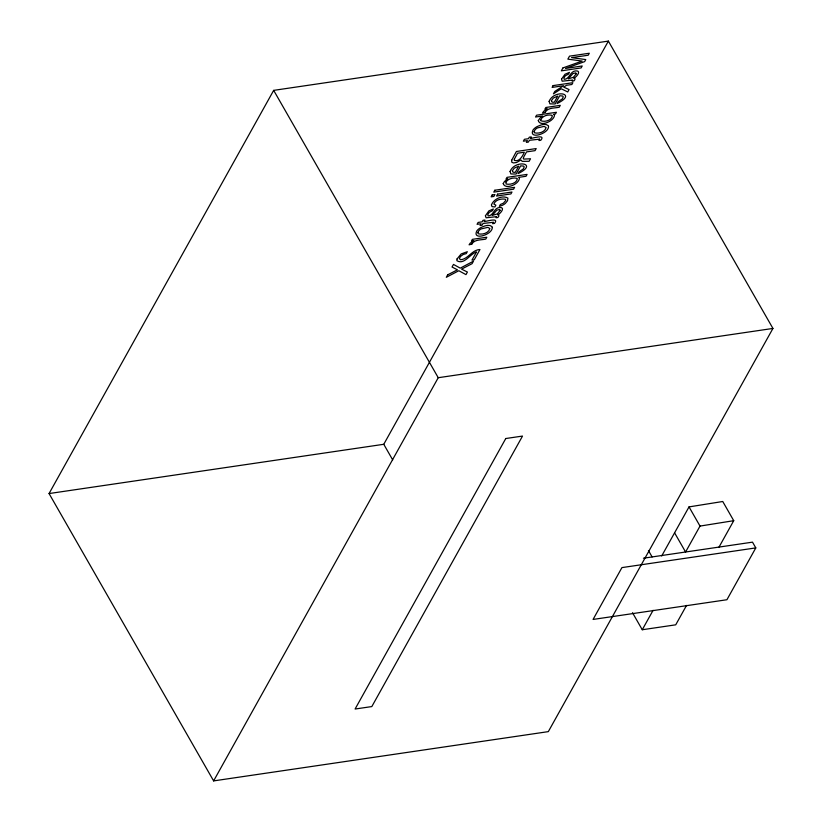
<?xml version="1.0" encoding="UTF-8"?>
<svg xmlns="http://www.w3.org/2000/svg" width="822" height="822" viewBox="0 0 822 822"><rect width="100%" height="100%" fill="white"/><g stroke="black" fill="none" stroke-linecap="round" stroke-linejoin="round"><path stroke-width="1.23" d="M49.063 493.56L273.675 90.369L608.372 41.1L772.937 328.44L548.325 731.631L213.628 780.9L49.063 493.56L383.761 444.291L608.372 41.1M213.628 780.9L438.239 377.709L772.937 328.44M661.689 555.98L689.021 506.897L722.754 501.502L733.738 520.686L719.034 547.072M632.498 612.698L642.259 629.744L653.089 610.314M733.738 520.686L700.015 526.08L685.579 552.004L674.585 532.82M686.555 605.382L675.725 624.823L642.259 629.744M755.798 547.904L726.925 599.731L593.063 619.439L621.935 567.601L755.798 547.904L752.5 542.15L643.431 558.21M689.021 506.897L700.015 526.08M648.445 550.534L652.103 556.926M273.675 90.369L438.239 377.709M383.761 444.291L392.69 459.878M485.422 215.765L486.09 217.809L496.55 216.659L496.067 217.758L497.865 217.501L498.831 216.165L498.718 214.891L497.567 214.758C500.382 214.069 505.725 207.072 499.899 207.493C494.073 207.442 493.467 215.847 488.155 215.95L487.754 214.778L489.203 212.374L492.368 210.74L493.344 208.983L488.885 210.874L485.422 215.765M561.518 79.159L562.186 81.203L572.657 80.053L572.174 81.152L573.972 80.885L574.927 79.559L574.825 78.275L573.674 78.152C576.489 77.453 581.832 70.456 576.006 70.887C570.17 70.836 569.564 79.241 564.262 79.344L563.861 78.172L565.3 75.768L568.464 74.124L569.441 72.377L564.981 74.268L561.518 79.159M491.443 204.935L491.977 206.599L494.865 206.99L495.882 205.161L493.858 204.051C495.378 199.756 501.101 198.503 505.119 199.181A3.596 1.747 -29.8 0 1 505.664 200.506L503.403 203.188L500.351 204.503L499.334 206.332L502.119 205.418A5.99 2.908 -29.8 0 0 505.355 203.394L507.513 200.753L507.904 198.133C502.489 194.793 493.529 199.047 491.443 204.935M477.87 232.492L478.106 233.715C482.185 234.948 488.73 233.212 489.871 228.537L487.878 227.355L481.343 228.855A3.987 1.942 -29.8 0 0 478.805 230.797L477.87 232.492M534.125 131.52L534.362 132.743C538.441 133.976 544.976 132.239 546.116 127.554L544.133 126.383L537.588 127.883A3.987 1.942 -29.8 0 0 535.05 129.825L534.125 131.52M510.061 171.479L510.883 173.956L516.103 174.028L520.665 165.839L523.737 166.126L524.2 166.938L523.306 168.962L519.134 171.747L518.107 173.596C539.047 163.496 515.014 159.078 510.061 171.479M549.106 101.394L549.928 103.87L555.148 103.952L559.71 95.753L562.782 96.04L563.245 96.852L562.351 98.887L558.179 101.661L557.152 103.51C578.092 93.41 554.059 89.002 549.106 101.394M540.742 119.755L540.866 120.752C544.657 122.283 551.706 120.526 552.363 115.789L551.963 115.296C547.986 114.268 542.592 115.779 540.742 119.755M512.353 170.729L513.031 172.219L515.25 172.384L518.713 166.178L514.346 168.099L512.353 170.729M551.398 100.644L552.076 102.144L554.295 102.298L557.758 96.092L553.381 98.013L551.398 100.644M503.218 183.604C505.211 190.046 518.929 184.467 519.442 178.271L518.682 177.357L526.049 176.278L527.097 174.398L506.979 177.357L505.962 179.186L507.873 178.898L504.482 181.477L503.218 183.604M514.295 159.232L514.367 160.382C519.391 162.222 522.71 155.913 524.313 152.224L517.552 153.221L514.295 159.232M492.265 227.468C492.614 234.835 471.694 240.98 476.873 230.807A7.203 3.504 -29.8 0 1 480.397 227.817C483.747 226.235 488.967 223.748 492.111 226.708L492.265 227.468M538.297 120.587C540.033 127.174 554.244 121.266 554.49 115.172L553.607 114.279L555.456 114.011L556.422 112.275L536.561 115.203L535.543 117.022L542.726 115.974L540.321 117.669L538.297 120.587M548.521 126.496C548.86 133.863 527.95 140.007 533.129 129.835A7.203 3.504 -29.8 0 1 536.653 126.845C540.003 125.263 545.212 122.776 548.366 125.735L548.521 126.496M511.726 160.156L511.746 162.201L513.483 162.941L516.668 162.468L520.912 159.992L522.206 161.359L529.111 161.297L530.529 158.759L523.778 159.098L523.244 158.441L523.922 156.622L526.553 151.895L535.04 150.652L536.201 148.566L516.401 151.484L511.726 160.156M457.042 258.94L456.888 260.687C464.245 265.29 470.02 253.813 476.503 251.943L471.962 260.112L474.253 259.773L479.966 249.508C471.879 249.785 468.18 259.197 460.495 259.773L459.416 258.56L460.443 256.515L463.197 254.471L466.249 253.618L467.307 251.707L461.173 253.947L457.042 258.94M493.262 222.31L492.594 223.687L494.515 223.399C499.684 217.029 486.347 221.601 484.117 221.55L484.959 220.039L482.976 220.327L482.134 221.848L478.106 222.433L477.048 224.334L481.076 223.738L480.079 225.526L482.062 225.238L483.059 223.45L493.262 222.31M539.581 139.165L538.924 140.531L540.835 140.254C546.003 133.883 532.666 138.456 530.437 138.404L531.279 136.894L529.296 137.182L528.454 138.692L524.426 139.288L523.367 141.189L527.395 140.593L526.399 142.381L528.382 142.083L529.378 140.305L539.581 139.165M500.166 210.401L497.289 213.905L492.193 215.467L496.827 210.196L499.612 209.476L500.166 210.401M576.273 73.785L573.386 77.299L568.29 78.861L572.924 73.579L575.708 72.86L576.273 73.785M471.777 244.144L469.095 244.822L470.215 243.137L473.883 240.764L471.386 241.123L472.383 239.346L486.819 237.219L485.771 239.099C481.24 240.168 474.407 239.233 471.777 244.144M545.233 112.275L542.561 112.953L543.671 111.268L547.339 108.894L544.842 109.264L545.839 107.487L560.275 105.36L559.227 107.24C554.706 108.309 547.863 107.363 545.233 112.275M505.982 181.97L506.075 184.005C510.041 184.95 516.565 183.44 517.357 178.795L516.987 178.302C513.205 177.336 508.304 178.682 505.982 181.97M447.692 274.825L446.315 277.291L458.83 270.726L465.971 274.63L467.41 272.051L461.574 269.123L472.075 263.677L473.472 261.17L460.269 268.147L453.487 264.427L452.038 267.027L457.433 269.822L447.692 274.825M492.193 194.937L491.135 196.848L493.878 196.448L494.947 194.537L492.193 194.937M494.813 190.242L493.765 192.122L513.565 189.204L514.613 187.324L494.813 190.242M553.103 85.601L552.096 87.409L563.594 85.714L554.778 91.448L553.442 93.842L561.231 88.766L567.735 91.961L569.071 89.557L563.738 87.142L566.481 85.293L571.896 84.502L572.903 82.693L553.103 85.601M562.967 67.907L561.323 70.846L581.123 67.938L582.223 65.966L565.495 68.462L584.627 61.629L585.778 59.574L571.537 57.632L588.203 55.228L589.302 53.245L569.512 56.153L567.858 59.133L582.14 61.075L562.967 67.907M497.629 194.136L496.56 196.047L510.924 193.93L511.993 192.019L497.629 194.136M505.777 438.527L355.083 709.026L371.821 706.571L522.515 436.071L505.777 438.527"/></g></svg>
